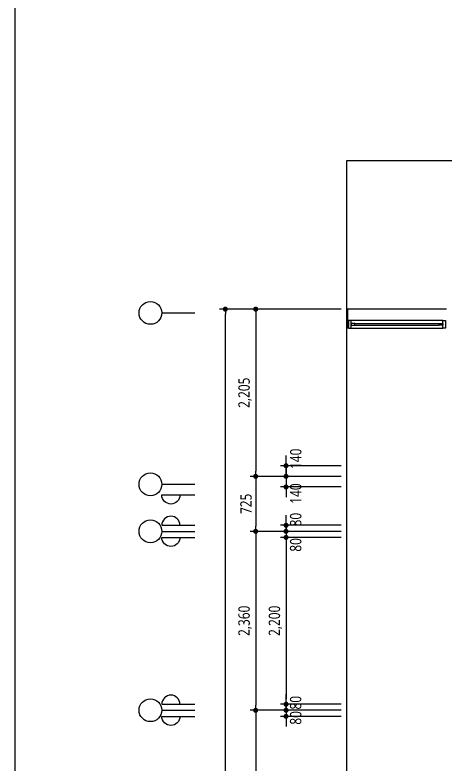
# Model space of a CAD drawing. Header units: millimetres. Extents: x -33000 to 294000, y 0 to 42408.
# Drawn here: x 127235 to 132913, y 17503 to 27394 of the extents above; entities that cross this region are included whole.
import ezdxf

# ---------------------------------------------------------------- set-up
doc = ezdxf.new("R2010")
doc.units = ezdxf.units.MM
doc.header["$LTSCALE"] = 50
doc.layers.add('arch', color=8, linetype='Continuous')
doc.layers.add('cloud', color=7, linetype='Continuous', true_color=0xb3ef8f, plot=False)
doc.styles.add('ANU-TEXT 0', font='malgun.ttf', dxfattribs={"width": 0.8})
doc.dimstyles.new('UDIM-외부', dxfattribs={"dimscale": 50, "dimtxt": 3, "dimasz": 1.33, "dimexe": 1.5, "dimexo": 1.5, "dimgap": 1, "dimtad": 1, "dimdec": 0, "dimzin": 0, "dimdsep": 46, "dimlunit": 6, "dimtxsty": 'ANU-TEXT 0', "dimblk": 'DOT', "dimcen": 0.09, "dimdle": 1.5, "dimclrd": 256, "dimclre": 256, "dimclrt": 3, "dimadec": 0, "dimazin": 0, "dimtfac": 1, "dimtdec": 0, "dimtix": 1, "dimtmove": 2, "dimatfit": 3, "dimfxl": 1.5, "dimtolj": 1, "dimtzin": 0, "dimlwd": -1, "dimarcsym": 0})

# ---------------------------------------------------------------- blocks, each defined once
blk = doc.blocks.new('_Dot')
at = {"color": 0, "linetype": 'ByBlock', "lineweight": -2}
blk.add_line((-0.5, 0), (-1, 0), dxfattribs=at)
at = {"color": 0, "linetype": 'ByBlock', "const_width": 0.5}
blk.add_lwpolyline([(-0.25, 0, 1), (0.25, 0, 1)], format="xyb", close=True, dxfattribs=at)
blk = doc.blocks.new('*D205')
at = {"transparency": 16777216}
for p, q in [((130806.2, 21376.1), (130806.2, 21442.6)), ((130806.2, 21309.6), (130806.2, 21169.6)), ((130806.2, 21103.1), (130806.2, 21036.6))]:
    blk.add_line(p, q, dxfattribs=at)
at = {"lineweight": -2, "transparency": 16777216}
for p, q in [((131531.2, 21309.6), (130731.2, 21309.6)), ((131531.2, 21169.6), (130731.2, 21169.6))]:
    blk.add_line(p, q, dxfattribs=at)
at = {"layer": 'Defpoints', "color": 0, "transparency": 16777216}
for p in [(131606.2, 21309.6), (130806.2, 21169.6), (131606.2, 21169.6)]:
    blk.add_point(p, dxfattribs=at)
at = {"transparency": 16777216, "xscale": 66.5, "yscale": 66.5, "zscale": 66.5}
for p, rotation in [((130806.2, 21309.6), 270), ((130806.2, 21169.6), 90)]:
    blk.add_blockref('_Dot', p, dxfattribs=dict(at, rotation=rotation))
at = {"transparency": 16777216, "insert": (130934.1, 21082.9), "char_height": 150, "attachment_point": 5, "rotation": 90, "style": 'ANU-TEXT 0'}
blk.add_mtext('\\A1;140', dxfattribs=at)
blk = doc.blocks.new('*D206')
at = {"transparency": 16777216}
for p, q in [((130806.2, 20731.1), (130806.2, 20797.6)), ((130806.2, 20664.6), (130806.2, 20584.6)), ((130806.2, 20518.1), (130806.2, 20451.6))]:
    blk.add_line(p, q, dxfattribs=at)
at = {"lineweight": -2, "transparency": 16777216}
for p, q in [((131531.2, 20664.6), (130731.2, 20664.6)), ((131531.2, 20584.6), (130731.2, 20584.6))]:
    blk.add_line(p, q, dxfattribs=at)
at = {"layer": 'Defpoints', "color": 0, "transparency": 16777216}
for p in [(130806.2, 20584.6), (131606.2, 20664.6), (131606.2, 20584.6)]:
    blk.add_point(p, dxfattribs=at)
at = {"transparency": 16777216, "xscale": 66.5, "yscale": 66.5, "zscale": 66.5}
for p, rotation in [((130806.2, 20664.6), 270), ((130806.2, 20584.6), 90)]:
    blk.add_blockref('_Dot', p, dxfattribs=dict(at, rotation=rotation))
at = {"transparency": 16777216, "insert": (130933.7, 20739.5), "char_height": 150, "attachment_point": 5, "rotation": 90, "style": 'ANU-TEXT 0'}
blk.add_mtext('\\A1;80', dxfattribs=at)
blk = doc.blocks.new('*D207')
at = {"transparency": 16777216}
for p, q in [((130806.2, 20651.1), (130806.2, 20717.6)), ((130806.2, 20584.6), (130806.2, 20504.6)), ((130806.2, 20438.1), (130806.2, 20371.6))]:
    blk.add_line(p, q, dxfattribs=at)
at = {"lineweight": -2, "transparency": 16777216}
for p, q in [((131531.2, 20584.6), (130731.2, 20584.6)), ((131531.2, 20504.6), (130731.2, 20504.6))]:
    blk.add_line(p, q, dxfattribs=at)
at = {"layer": 'Defpoints', "color": 0, "transparency": 16777216}
for p in [(131606.2, 20584.6), (130806.2, 20504.6), (131606.2, 20504.6)]:
    blk.add_point(p, dxfattribs=at)
at = {"transparency": 16777216, "xscale": 66.5, "yscale": 66.5, "zscale": 66.5}
for p, rotation in [((130806.2, 20584.6), 270), ((130806.2, 20504.6), 90)]:
    blk.add_blockref('_Dot', p, dxfattribs=dict(at, rotation=rotation))
at = {"transparency": 16777216, "insert": (130933.7, 20405.8), "char_height": 150, "attachment_point": 5, "rotation": 90, "style": 'ANU-TEXT 0'}
blk.add_mtext('\\A1;80', dxfattribs=at)
blk = doc.blocks.new('*D208')
at = {"lineweight": -2, "transparency": 16777216}
for p, q in [((131531.2, 20504.6), (130731.2, 20504.6)), ((131531.2, 18304.6), (130731.2, 18304.6))]:
    blk.add_line(p, q, dxfattribs=at)
at = {"transparency": 16777216}
blk.add_line((130806.2, 20438.1), (130806.2, 18371.1), dxfattribs=at)
at = {"layer": 'Defpoints', "color": 0, "transparency": 16777216}
for p in [(131606.2, 20504.6), (130806.2, 18304.6), (131606.2, 18304.6)]:
    blk.add_point(p, dxfattribs=at)
at = {"transparency": 16777216, "xscale": 66.5, "yscale": 66.5, "zscale": 66.5}
for p, rotation in [((130806.2, 20504.6), 90), ((130806.2, 18304.6), 270)]:
    blk.add_blockref('_Dot', p, dxfattribs=dict(at, rotation=rotation))
at = {"transparency": 16777216, "insert": (130666.1, 19404.6), "char_height": 150, "attachment_point": 5, "rotation": 90, "style": 'ANU-TEXT 0'}
blk.add_mtext('\\A1;2,200', dxfattribs=at)
blk = doc.blocks.new('*D209')
at = {"transparency": 16777216}
for p, q in [((130806.2, 18371.1), (130806.2, 18437.6)), ((130806.2, 18304.6), (130806.2, 18224.6)), ((130806.2, 18158.1), (130806.2, 18091.6))]:
    blk.add_line(p, q, dxfattribs=at)
at = {"lineweight": -2, "transparency": 16777216}
for p, q in [((131531.2, 18304.6), (130731.2, 18304.6)), ((131531.2, 18224.6), (130731.2, 18224.6))]:
    blk.add_line(p, q, dxfattribs=at)
at = {"layer": 'Defpoints', "color": 0, "transparency": 16777216}
for p in [(131606.2, 18304.6), (130806.2, 18224.6), (131606.2, 18224.6)]:
    blk.add_point(p, dxfattribs=at)
at = {"transparency": 16777216, "xscale": 66.5, "yscale": 66.5, "zscale": 66.5}
for p, rotation in [((130806.2, 18304.6), 270), ((130806.2, 18224.6), 90)]:
    blk.add_blockref('_Dot', p, dxfattribs=dict(at, rotation=rotation))
at = {"transparency": 16777216, "insert": (130933.7, 18324.6), "char_height": 150, "attachment_point": 5, "rotation": 90, "style": 'ANU-TEXT 0'}
blk.add_mtext('\\A1;80', dxfattribs=at)
blk = doc.blocks.new('*D210')
at = {"transparency": 16777216}
for p, q in [((130806.2, 18291.1), (130806.2, 18357.6)), ((130806.2, 18224.6), (130806.2, 18144.6)), ((130806.2, 18078.1), (130806.2, 18011.6))]:
    blk.add_line(p, q, dxfattribs=at)
at = {"lineweight": -2, "transparency": 16777216}
for p, q in [((131531.2, 18224.6), (130731.2, 18224.6)), ((131531.2, 18144.6), (130731.2, 18144.6))]:
    blk.add_line(p, q, dxfattribs=at)
at = {"layer": 'Defpoints', "color": 0, "transparency": 16777216}
for p in [(131606.2, 18224.6), (130806.2, 18144.6), (131606.2, 18144.6)]:
    blk.add_point(p, dxfattribs=at)
at = {"transparency": 16777216, "xscale": 66.5, "yscale": 66.5, "zscale": 66.5}
for p, rotation in [((130806.2, 18224.6), 270), ((130806.2, 18144.6), 90)]:
    blk.add_blockref('_Dot', p, dxfattribs=dict(at, rotation=rotation))
at = {"transparency": 16777216, "insert": (130933.7, 18124.6), "char_height": 150, "attachment_point": 5, "rotation": 90, "style": 'ANU-TEXT 0'}
blk.add_mtext('\\A1;80', dxfattribs=at)
blk = doc.blocks.new('*D218')
at = {"lineweight": -2, "transparency": 16777216}
for p, q in [((131531.2, 23514.6), (130331.2, 23514.6)), ((131531.2, 21309.6), (130331.2, 21309.6))]:
    blk.add_line(p, q, dxfattribs=at)
at = {"transparency": 16777216}
blk.add_line((130406.2, 23448.1), (130406.2, 21376.1), dxfattribs=at)
at = {"layer": 'Defpoints', "color": 0, "transparency": 16777216}
for p in [(131606.2, 23514.6), (130406.2, 21309.6), (131606.2, 21309.6)]:
    blk.add_point(p, dxfattribs=at)
at = {"transparency": 16777216, "xscale": 66.5, "yscale": 66.5, "zscale": 66.5}
for p, rotation in [((130406.2, 23514.6), 90), ((130406.2, 21309.6), 270)]:
    blk.add_blockref('_Dot', p, dxfattribs=dict(at, rotation=rotation))
at = {"transparency": 16777216, "insert": (130266.1, 22412.1), "char_height": 150, "attachment_point": 5, "rotation": 90, "style": 'ANU-TEXT 0'}
blk.add_mtext('\\A1;2,205', dxfattribs=at)
blk = doc.blocks.new('*D219')
at = {"lineweight": -2, "transparency": 16777216}
for p, q in [((131531.2, 21309.6), (130331.2, 21309.6)), ((131531.2, 20584.6), (130331.2, 20584.6))]:
    blk.add_line(p, q, dxfattribs=at)
at = {"transparency": 16777216}
blk.add_line((130406.2, 21243.1), (130406.2, 20651.1), dxfattribs=at)
at = {"layer": 'Defpoints', "color": 0, "transparency": 16777216}
for p in [(131606.2, 21309.6), (130406.2, 20584.6), (131606.2, 20584.6)]:
    blk.add_point(p, dxfattribs=at)
at = {"transparency": 16777216, "xscale": 66.5, "yscale": 66.5, "zscale": 66.5}
for p, rotation in [((130406.2, 21309.6), 90), ((130406.2, 20584.6), 270)]:
    blk.add_blockref('_Dot', p, dxfattribs=dict(at, rotation=rotation))
at = {"transparency": 16777216, "insert": (130278.7, 20947.1), "char_height": 150, "attachment_point": 5, "rotation": 90, "style": 'ANU-TEXT 0'}
blk.add_mtext('\\A1;725', dxfattribs=at)
blk = doc.blocks.new('*D220')
at = {"lineweight": -2, "transparency": 16777216}
for p, q in [((131531.2, 20584.6), (130331.2, 20584.6)), ((131531.2, 18224.6), (130331.2, 18224.6))]:
    blk.add_line(p, q, dxfattribs=at)
at = {"transparency": 16777216}
blk.add_line((130406.2, 20518.1), (130406.2, 18291.1), dxfattribs=at)
at = {"layer": 'Defpoints', "color": 0, "transparency": 16777216}
for p in [(131606.2, 20584.6), (130406.2, 18224.6), (131606.2, 18224.6)]:
    blk.add_point(p, dxfattribs=at)
at = {"transparency": 16777216, "xscale": 66.5, "yscale": 66.5, "zscale": 66.5}
for p, rotation in [((130406.2, 20584.6), 90), ((130406.2, 18224.6), 270)]:
    blk.add_blockref('_Dot', p, dxfattribs=dict(at, rotation=rotation))
at = {"transparency": 16777216, "insert": (130266.1, 19404.6), "char_height": 150, "attachment_point": 5, "rotation": 90, "style": 'ANU-TEXT 0'}
blk.add_mtext('\\A1;2,360', dxfattribs=at)
blk = doc.blocks.new('*D221')
at = {"lineweight": -2, "transparency": 16777216}
for p, q in [((131531.2, 18224.6), (130331.2, 18224.6)), ((131531.2, 15959.6), (130331.2, 15959.6))]:
    blk.add_line(p, q, dxfattribs=at)
at = {"transparency": 16777216}
blk.add_line((130406.2, 18158.1), (130406.2, 16026.1), dxfattribs=at)
at = {"layer": 'Defpoints', "color": 0, "transparency": 16777216}
for p in [(131606.2, 18224.6), (130406.2, 15959.6), (131606.2, 15959.6, 0)]:
    blk.add_point(p, dxfattribs=at)
at = {"transparency": 16777216, "xscale": 66.5, "yscale": 66.5, "zscale": 66.5}
for p, rotation in [((130406.2, 18224.6), 90), ((130406.2, 15959.6), 270)]:
    blk.add_blockref('_Dot', p, dxfattribs=dict(at, rotation=rotation))
at = {"transparency": 16777216, "insert": (130266.1, 17092.1), "char_height": 150, "attachment_point": 5, "rotation": 90, "style": 'ANU-TEXT 0'}
blk.add_mtext('\\A1;2,265', dxfattribs=at)
blk = doc.blocks.new('*D224')
at = {"lineweight": -2, "transparency": 16777216}
for p, q in [((131531.2, 23514.6), (129931.2, 23514.6)), ((131531.2, 7844.6), (129931.2, 7844.6))]:
    blk.add_line(p, q, dxfattribs=at)
at = {"transparency": 16777216}
blk.add_line((130006.2, 7911.1), (130006.2, 23448.1), dxfattribs=at)
at = {"layer": 'Defpoints', "color": 0, "transparency": 16777216}
for p in [(130006.2, 23514.6), (131606.2, 23514.6), (131606.2, 7844.6)]:
    blk.add_point(p, dxfattribs=at)
at = {"transparency": 16777216, "xscale": 66.5, "yscale": 66.5, "zscale": 66.5}
for p, rotation in [((130006.2, 23514.6), 90), ((130006.2, 7844.6), 270)]:
    blk.add_blockref('_Dot', p, dxfattribs=dict(at, rotation=rotation))
at = {"transparency": 16777216, "insert": (130146.7, 15699.6), "char_height": 150, "attachment_point": 5, "rotation": 90, "style": 'ANU-TEXT 0'}
blk.add_mtext('\\A1;15,670', dxfattribs=at)
blk = doc.blocks.new('중심')
blk.add_line((-350, 0), (0, 0))
blk.add_circle((-470, 0), 120)
blk = doc.blocks.new('안목')
blk.add_line((-350, 0), (0, 0))
blk.add_arc((-254, 0), 96, 0, 180)
blk = doc.blocks.new('*D225')
at = {"transparency": 16777216}
for p, q in [((130806.2, 21516.1), (130806.2, 21582.6)), ((130806.2, 21449.6), (130806.2, 21309.6)), ((130806.2, 21243.1), (130806.2, 21176.6))]:
    blk.add_line(p, q, dxfattribs=at)
at = {"lineweight": -2, "transparency": 16777216}
for p, q in [((131531.2, 21449.6), (130731.2, 21449.6)), ((131531.2, 21309.6), (130731.2, 21309.6))]:
    blk.add_line(p, q, dxfattribs=at)
at = {"layer": 'Defpoints', "color": 0, "transparency": 16777216}
for p in [(131606.2, 21449.6), (130806.2, 21309.6), (131606.2, 21309.6)]:
    blk.add_point(p, dxfattribs=at)
at = {"transparency": 16777216, "xscale": 66.5, "yscale": 66.5, "zscale": 66.5}
for p, rotation in [((130806.2, 21449.6), 270), ((130806.2, 21309.6), 90)]:
    blk.add_blockref('_Dot', p, dxfattribs=dict(at, rotation=rotation))
at = {"transparency": 16777216, "insert": (130934.1, 21541.7), "char_height": 150, "attachment_point": 5, "rotation": 90, "style": 'ANU-TEXT 0'}
blk.add_mtext('\\A1;140', dxfattribs=at)

msp = doc.modelspace()

# ---------------------------------------------------------------- linework, layer by layer
at = {"layer": 'arch'}
for p, q in [((131606.2, 7285.8), (131606.2, 25474.6)), ((131606.2, 25474.6), (146198.3, 25474.6)), ((131618.3, 23514.6), (131606.2, 23514.6)), ((131618.3, 23264.6), (131618.3, 23514.6)), ((132918.3, 23514.6), (131618.3, 23514.6)), ((131618.3, 23264.6), (131618.3, 23364.6)), ((132873.3, 23364.6), (131663.3, 23364.6)), ((131618.3, 23264.6), (131606.2, 23264.6)), ((131663.3, 23264.6), (132873.3, 23264.6)), ((131713.3, 23327.1), (132823.3, 23327.1)), ((131713.3, 23302.1), (132823.3, 23302.1))]:
    msp.add_line(p, q, dxfattribs=at)
for points in [[(131628.3, 23264.6), (131663.3, 23264.6), (131663.3, 23364.6), (131628.3, 23364.6)], [(132908.3, 23264.6), (132873.3, 23264.6), (132873.3, 23364.6), (132908.3, 23364.6)], [(131663.3, 23302.1), (131713.3, 23302.1), (131713.3, 23327.1), (131663.3, 23327.1)], [(132873.3, 23302.1), (132823.3, 23302.1), (132823.3, 23327.1), (132873.3, 23327.1)]]:
    msp.add_lwpolyline(points, close=True, dxfattribs=at)
at = {"layer": 'cloud'}
msp.add_lwpolyline([(127235, 28850), (163950, 28850), (163950, 909.2), (127235, 909.2)], close=True, dxfattribs=at)

# ---------------------------------------------------------------- block references
at = {"xscale": 1.25, "yscale": 1.25, "zscale": 1.25}
for name, p in [('중심', (129606.2, 23464.6)), ('중심', (129606.2, 21204.6)), ('안목', (129606.2, 20664.6)), ('중심', (129606.2, 20584.6)), ('안목', (129606.2, 18304.6)), ('중심', (129606.2, 18224.6))]:
    msp.add_blockref(name, p, dxfattribs=at)
at = {"xscale": -1.25, "yscale": 1.25, "zscale": 1.25, "rotation": 180}
for p in [(129606.2, 21064.6), (129606.2, 20504.6), (129606.2, 18144.6)]:
    msp.add_blockref('안목', p, dxfattribs=at)

# ---------------------------------------------------------------- dimensions: what is measured, and where the dimension line sits
for base, p1, p2, picture, middle in [((130006.2, 23514.6), (131606.2, 7844.6), (131606.2, 23514.6), '*D224', (130146.7, 15699.6)), ((130806.2, 21309.6), (131606.2, 21449.6), (131606.2, 21309.6), '*D225', (130934.1, 21541.7)), ((130806.2, 21169.6), (131606.2, 21309.6), (131606.2, 21169.6), '*D205', (130934.1, 21082.9)), ((130806.2, 20584.6), (131606.2, 20664.6), (131606.2, 20584.6), '*D206', (130933.7, 20739.5)), ((130806.2, 20504.6), (131606.2, 20584.6), (131606.2, 20504.6), '*D207', (130933.7, 20405.8)), ((130806.2, 18224.6), (131606.2, 18304.6), (131606.2, 18224.6), '*D209', (130933.7, 18324.6)), ((130806.2, 18144.6), (131606.2, 18224.6), (131606.2, 18144.6), '*D210', (130933.7, 18124.6))]:
    dim = msp.add_linear_dim(base=base, p1=p1, p2=p2, angle=90, dimstyle='UDIM-외부', override={"dimclrt": 256})
    dim.commit()
    dim.dimension.update_dxf_attribs({"geometry": picture, "text_midpoint": middle, "dimtype": 160})
for base, p1, p2, picture, middle in [((130406.2, 21309.6), (131606.2, 23514.6), (131606.2, 21309.6), '*D218', (130266.1, 22412.1)), ((130406.2, 20584.6), (131606.2, 21309.6), (131606.2, 20584.6), '*D219', (130278.7, 20947.1)), ((130406.2, 18224.6), (131606.2, 20584.6), (131606.2, 18224.6), '*D220', (130266.1, 19404.6)), ((130806.2, 18304.6), (131606.2, 20504.6), (131606.2, 18304.6), '*D208', (130666.1, 19404.6)), ((130406.2, 15959.6), (131606.2, 18224.6), (131606.2, 15959.6), '*D221', (130266.1, 17092.1))]:
    dim = msp.add_linear_dim(base=base, p1=p1, p2=p2, angle=90, dimstyle='UDIM-외부', override={"dimclrt": 256})
    dim.commit()
    dim.dimension.update_dxf_attribs({"geometry": picture, "text_midpoint": middle})

doc.saveas('drawing.dxf')
